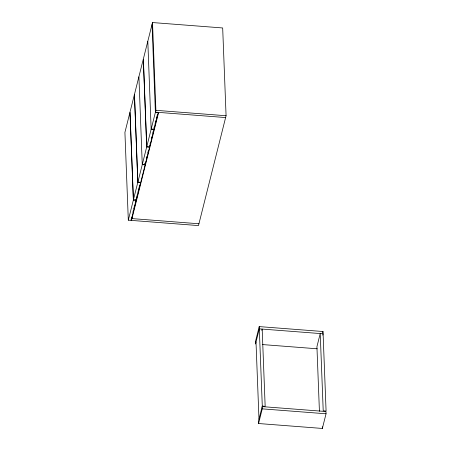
<?xml version="1.0" encoding="UTF-8"?>
<svg xmlns="http://www.w3.org/2000/svg" width="451" height="451" viewBox="0 0 451 451"><rect width="100%" height="100%" fill="white"/><g stroke="black" fill="none" stroke-linecap="round" stroke-linejoin="round"><path stroke-width="0.68" d="M138.863 76.867L134.471 94.366L137.859 182.142L140.729 182.362L145.126 164.863L145.07 163.459M147.759 41.464L143.362 58.963L146.75 146.738L149.625 146.958L154.016 129.46L151.147 129.24L146.75 146.738M151.998 24.574L147.81 41.261L151.147 129.24M131.444 219.011L131.495 220.415L198.479 225.585L226.075 115.738L222.681 27.962L152.506 22.55L152.049 24.371L155.392 112.35L151.198 129.037L154.067 129.262L158.262 112.57L155.392 112.35M128.309 220.173L133.361 200.041L129.973 112.265L124.916 132.397L128.309 220.173L131.179 220.392L136.236 200.267L136.179 198.863M133.411 199.838L137.809 182.345L134.421 94.569L130.023 112.062L133.411 199.838L136.287 200.064L140.678 182.565L137.809 182.345M137.859 182.142L142.257 164.643L138.914 76.664L143.311 59.166L146.699 146.941L142.307 164.44L145.177 164.66L149.574 147.161L149.569 145.555M152.506 22.55L155.899 110.326L155.443 112.147L225.618 117.559M132.893 212.258L133.406 210.211M133.75 208.852L134.776 204.765M135.114 203.407L136.14 199.319M136.484 197.961L137.51 193.874M137.854 192.509L139.731 185.023M145.036 163.916L145.549 161.875M146.4 158.47L146.913 156.429M147.77 153.024L148.283 150.984M149.991 144.173L150.504 142.133M151.361 138.728L151.874 136.687M152.731 133.282L153.244 131.241M154.095 127.836L154.608 125.795M154.952 124.431L155.978 120.349M156.322 118.985L157.348 114.904M131.495 220.415L158.628 112.395M319.421 411.306L316.929 346.706L320.227 333.554L323.215 410.799L326.084 411.019L323.012 331.519L259.218 326.597L255.407 341.773L255.491 344.028L259.302 328.858L323.102 333.779L322.769 335.099M261.845 330.391L262.178 329.078L265.16 406.323L262.29 406.097L258.479 421.273L258.564 423.528L322.358 428.45L326.045 413.781L325.955 411.526L262.161 406.605L262.251 408.86L258.564 423.528M322.679 332.838L323.012 331.519M155.899 110.326L226.075 115.738M146.699 146.941L149.574 147.161M142.257 164.643L145.126 164.863M133.361 200.041L136.236 200.267M198.942 223.764L131.951 218.594L131.889 216.903M262.505 344.57L317.188 348.786M262.251 408.86L326.045 413.781M322.296 426.759L322.358 428.45M259.218 326.597L262.29 406.097M255.999 342.005L258.987 419.25M154.016 127.853L154.067 129.262M145.121 163.256L145.177 164.66M131.123 218.989L131.179 220.392"/></g></svg>
